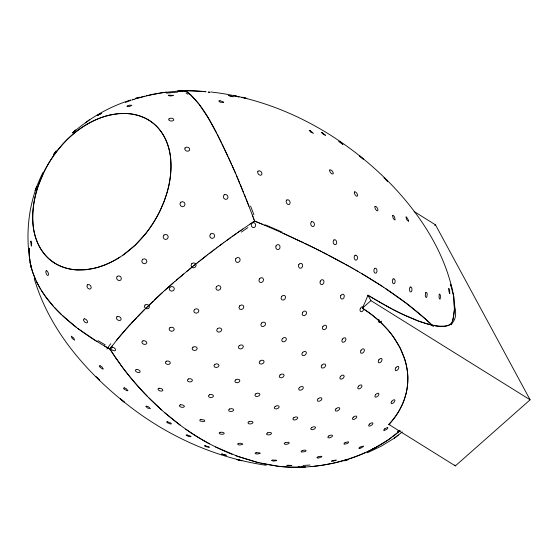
<?xml version="1.0" encoding="UTF-8"?>
<svg xmlns="http://www.w3.org/2000/svg" width="558" height="558" viewBox="0 0 558 558"><rect width="100%" height="100%" fill="white"/><g stroke="black" fill="none" stroke-linecap="round" stroke-linejoin="round"><path stroke-width="0.84" d="M29.274 248.415L29.546 258.124L31.122 267.435L30.125 262.379C38.132 301.062 72.449 327.1 104.632 346.106M29.288 248.226L29.246 254.023M452.81 320.452L454.484 308.63L453.759 296.716M454.428 309.816L453.773 296.779L450.571 284.175M454.358 310.904L453.459 317.516L451.541 324.77M378.896 319.336L378.519 321.241L379.182 322.552L380.486 322.51L381.672 321.129M452.636 321.115C451.415 326.074 444.865 326.395 440.597 326.36M367.931 295.315L391.549 308.769M365.302 301.718L367.98 295.182L370.205 296.556M365.037 302.331L362.351 308.225A239.884 153.227 -28.4 0 1 379.475 321.241M401.865 405.478C405.959 396.717 408.058 387.022 407.814 377.348M43.119 172.296C29.232 199.087 25.229 230.321 29.769 260L30.376 263.662M110.833 347.774L109.947 349.036L110.421 349.796M111.188 347.278L118.191 338.232M112.151 345.96L109.947 349.036L115.918 358.159M116.287 340.589L130.635 323.947M145.882 233.37L135.092 245.248L123.039 255.083M118.889 337.381L121.1 334.73M121.874 333.817L125.173 330.008M126.045 329.018L143.204 310.855L163.696 291.346M131.653 322.845L136.787 317.404M398.321 430.553L397.303 432.157L400.016 430.462M137.861 316.288L144.634 309.425M145.812 308.26L153.178 301.118M154.447 299.911L162.343 292.58M163.647 291.388L174.954 281.385M165.063 290.111L173.468 282.676M434.738 225.502L435.491 224.839L530.1 399.807L455.363 465.902L388.8 424.429C399.919 412.948 407.166 397.505 407.772 381.442A123.911 79.152 -28.4 0 0 407.765 375.98C406.245 347.216 385.955 322.922 362.351 308.225L370.93 300.636L530.1 399.807M74.612 130.97C79.027 127.175 69.22 135.727 73.642 131.925M174.905 281.434L188.513 269.981M176.349 280.193L183.659 273.999M397.289 433.043L399.905 430.818L388.507 439.662L375.234 447.76M186.623 271.537L195.6 264.234M189.601 269.089L192.594 266.654M193.71 265.754L197.197 262.951M396.403 433.768L392.783 436.593M197.1 263.027L198.948 261.556M198.599 261.835L207.736 254.678M200.106 260.642L206.104 255.941M73.307 132.351C90.04 117.815 109.521 106.627 130.691 99.987M367.401 452.754L381.281 446.135L394.346 438.163L402.304 431.955M85.402 122.913L89.378 119.837M394.346 438.163L398.321 435.087M207.604 254.783L215.032 249.112M209.097 253.632L212.075 251.351M213.03 250.619L216.56 247.954M451.164 323.849C456.053 320.257 456.179 313.345 455.091 307.932M216.504 248.003L218.324 246.636M217.969 246.901L222.321 243.672M219.427 245.813L220.877 244.739M221.847 244.013L223.751 242.611M223.612 242.723L225.369 241.433M225.174 241.572L230.754 237.527M391.855 437.277C379.028 446.707 364.562 453.814 349.454 458.774M226.59 240.54L227.992 239.521M228.878 238.88L236.104 233.718M232.114 236.557L233.46 235.595M234.116 235.127L241.168 230.175M237.401 232.805L238.678 231.912M451.017 323.954L449.476 324.868A162.399 42.736 48.5 0 1 444.077 326.277L438.016 326.172L430.344 324.77M239.312 231.465L242.751 229.08M242.381 229.338L249.928 224.19M249.566 224.435L254.608 221.101L255.522 221.47M250.842 223.584L251.707 223.005M252.516 222.468L253.276 221.972M253.974 221.512L254.608 221.101L264.353 225.111M119.879 257.189L116.678 259.135A89.022 64.407 -58 0 1 82.793 269.905A86.169 62.343 -58 0 1 75.818 269.807M374.209 448.311L366.899 451.924M365.832 452.412C337.736 465.009 306.084 469.759 275.526 465.93M125.411 102.407L127.475 101.612M127.001 101.793L130.509 100.503M131.646 100.105L135.796 98.738M132.853 99.694L134.032 99.303M348.332 459.136L336.99 462.31M136.382 98.557L144.599 96.22M136.577 98.494L137.993 98.062M138.705 97.852L153.115 94.267L166.34 92.112M136.85 98.048C131.395 99.498 143.72 96.164 138.265 97.615M146.349 95.781L161.674 92.747L177.953 91.073M335.846 462.582L333.544 463.112M332.394 463.363L321.931 465.267M320.418 465.491L314.112 466.258M312.543 466.411L310.178 466.621M177.472 91.1L191.715 90.766A347.376 223.284 -86.5 0 1 204.856 91.624L206.104 91.805M179.16 91.01L180.304 90.954M180.597 90.912L178.33 91.017L183.463 90.787L181.204 90.891M302.52 467.109L300.253 467.213L305.386 466.983L303.127 467.088M298.844 467.192L299.541 467.165L298.342 466.823M303.092 467.06L300.727 467.137M181.385 90.912L188.353 90.738M298.077 467.22L290.955 467.206A350.661 225.404 -86.5 0 1 282.348 466.704A343.156 220.577 -86.7 0 1 278.072 466.258L256.847 462.296L235.72 455.67M189.371 90.738L205.128 91.686M77.088 269.891L85.367 269.709L93.863 268.342A89.685 64.881 -58 0 0 115.227 259.958C128.619 252.481 139.981 241.691 148.951 229.31A89.803 64.972 -58 0 0 159.846 211.175L164.038 201.557L167.295 191.743A85.109 61.575 -58 0 0 170.762 172.129C172.289 153.555 167.009 132.448 150.779 121.477A84.223 60.934 -58 0 0 127.705 113.602A86.19 62.357 -58 0 0 120.828 113.511A89.036 64.414 -58 0 0 86.909 124.371C75.588 130.921 65.809 139.918 57.725 150.158A89.029 64.407 -58 0 0 37.909 186.735L36.416 191.659A85.123 61.582 -58 0 0 32.95 211.273C31.422 229.833 36.682 250.912 52.877 261.89M440.367 326.353L437.081 326.06M210.757 91.972C280.053 99.729 344.167 135.72 392.218 185.472C421.457 216.162 445.424 253.478 453.57 295.559M436.795 326.018L435.066 325.753M208.19 92.07L209.752 92.293M273.964 465.707L260.781 463.238M266.25 465.281C215.737 457.944 167.672 436.307 127.636 404.822C86.162 372.291 49.313 329.966 34.24 278.575M299.541 467.165L298.174 466.753M434.724 325.698L426.542 323.745M389.714 424.645L388.8 424.429A284.155 74.779 48.5 0 0 389.923 424.694M259.058 462.84L238.043 456.528L215.534 446.916M244.167 97.831L241.788 97.232L246.81 98.438L244.432 97.838M239.291 460.162L236.913 459.562L241.935 460.769L239.556 460.169M429.806 324.637L420.279 321.715M425.991 323.584L416.763 320.425L406.147 315.954M185.375 91.177L184.175 90.835L187.286 92.119L190.634 94.637L198.899 103.99M419.1 321.296L419.686 321.506M418.507 321.073L401.607 313.833M232.016 454.247C189.42 437.465 153.373 406.866 125.341 371.091A343.156 220.452 -86.7 0 1 120.57 364.723M256.527 221.875L257.615 222.321M258.786 222.795L260.035 223.312M261.353 223.856L262.741 224.435M264.185 225.041L281.211 232.393M280.876 232.247L283.178 233.272M283.087 233.23L315.012 248.331M405.506 315.661L396.968 311.559M301.16 241.586L303.357 242.632M304.766 243.309L308.853 245.29M400.951 313.519L392.232 309.132M309.85 245.785L321.199 251.449M316.233 248.945L327.393 254.629M396.299 311.224L385.313 305.393M322.503 252.111L348.387 265.943M328.662 255.292L344.544 263.808M209.599 443.875L205.867 441.845A435.135 279.718 -86.6 0 1 187.509 430.406L185.709 429.151M107.548 347.732L109.947 349.036L104.304 345.918M345.807 264.506L350.291 267.01M105.657 346.685L106.627 347.229M384.615 305.003L381.784 303.413M349.831 266.752L352.182 268.077M351.826 267.882L354.058 269.151M353.814 269.012L357.769 271.286M381.079 303.008L378.212 301.355M355.795 270.142L359.708 272.416M359.603 272.353L363.572 274.696A435.135 120.988 14.3 0 1 381.937 286.135L383.744 287.328M377.494 300.936L374.599 299.221M361.424 273.427L382.118 286.261M373.874 298.781L370.937 297.009M187.146 92.035C207.046 108.44 216.511 133.99 228.013 156.359M96.946 341.58L77.82 328.495M414.106 211.51L435.491 224.839M383.667 287.279L406.315 303.266L425.391 318.967M385.383 288.416C402.36 299.834 418.946 312.068 433.392 326.618M180.374 425.28L164.917 412.85M76.495 327.476L62.475 315.472M161.611 409.949L149 398M379.433 321.192L388.117 330.176A230.893 147.486 -28.4 0 1 393.341 336.851L399.967 347.69L404.794 359.415M61.268 314.321L54.391 307.27M97.085 377.438L97.936 378.282M147.493 396.48C133.801 382.488 121.456 367.15 110.944 350.626M53.303 306.07L46.244 297.512L41.055 290.014M99.191 379.649L99.694 380.333L96.116 376.608M199.45 104.73L207.848 117.417L216.532 132.888M40.281 288.758L36.186 281.183M367.98 295.182L370.93 300.636M454.861 464.974L455.363 465.902M217.229 134.22L221.442 142.562M222.154 144.013L235.511 173.175L249.007 206.279M228.571 157.579L231.417 163.857M232.121 165.44L235.629 173.44M35.6 279.921L32.643 272.36M236.32 175.052L239.724 183.115M240.393 184.726L242.367 189.518M242.89 190.808L243.7 192.803M244.278 194.247L245.513 197.344M246.099 198.815L254.608 221.101M252.328 215.011L253.095 217.041M253.653 218.527L253.995 219.454M450.648 284.385L451.847 288.137M32.245 271.111L30.62 264.897M454.456 305.059L454.91 307.005M29.769 260L29.302 255.201M401.76 405.478A67.365 43.029 -28.4 0 1 388.905 424.471M425.468 318.974A408.986 113.672 14.3 0 1 431.997 325.147M77.088 269.891A84.949 61.457 -58 0 1 61.694 266.605C43.566 259.861 33.424 240.582 32.88 221.972A84.425 61.08 -58 0 1 35.482 195.251A86.19 62.357 -58 0 1 37.923 186.735L43.866 172.227A89.789 64.958 -58 0 1 54.754 154.099C63.731 141.711 75.093 130.928 88.485 123.444A89.698 64.895 -58 0 1 109.849 115.067L118.345 113.692L126.624 113.511A84.949 61.457 -58 0 1 142.018 116.796C160.111 123.527 170.26 142.764 170.825 161.346A84.425 61.08 -58 0 1 168.167 188.402A86.169 62.343 -58 0 1 165.838 196.514A89.029 64.407 -58 0 1 145.861 233.356M186.044 92.956A164.247 25.054 67.5 0 1 187.976 94.309M250.57 206.062A164.247 24.224 69.2 0 1 253.862 214.725M166.486 93.172A168.084 152.278 -2.2 0 1 177.542 92.175M106.962 349.036A168.084 32.999 -37.1 0 1 110.728 343.749M241.377 232.072A168.851 31.666 -38.9 0 1 247.898 227.58M105.239 344.872A164.247 95.467 23 0 1 97.978 340.603M120.654 364.583A350.661 225.376 -86.7 0 1 116.015 358.006M208.594 92.126A401.307 257.956 -86.7 0 1 209.836 92.307M265.35 224.874A347.376 97.204 14.2 0 1 281.93 232.058M283.025 233.3A401.307 111.363 14.3 0 1 300.992 241.607M310.032 465.009A159.937 142.297 -2.3 0 1 303.022 465.449M404.745 359.436A145.966 93.242 -28.4 0 1 407.87 377.327M75.818 269.793A84.209 60.927 -58 0 1 52.87 261.904M30.662 241.726L31.367 246.113L31.673 243.525L30.969 240.958L30.662 241.726M168.907 118.973L168.9 120.096L170.295 120.94L172.276 121.009L173.678 120.263L173.684 119.14L172.289 118.296L170.309 118.226L168.907 118.973M275.917 246.064L275.847 248.045L276.991 249.461L278.665 249.482L279.907 248.108L279.97 246.127L278.833 244.711L277.152 244.683L275.917 246.064M184.963 148.065L184.886 149.656L186.205 150.967L188.158 151.225L189.587 150.29L189.664 148.7L188.339 147.389L186.393 147.124L184.963 148.065M329.764 169.974L329.687 171.167L330.643 172.806L332.073 173.929L333.133 173.887L333.21 172.694L332.254 171.062L330.824 169.932L329.764 169.974M392.539 215.416L393.195 218.387L394.304 219.719L395.148 219.824L394.492 216.853L393.383 215.521L392.539 215.416M298.711 264.736L298.544 266.703L299.562 268.119L301.18 268.161L302.443 266.801L302.61 264.834L301.592 263.418L299.974 263.376L298.711 264.736M71.333 336.251L72.198 338.434L74.605 340.199L73.74 338.015L71.333 336.251M375.032 206.425L374.885 207.646L375.625 209.424L376.817 210.715L377.766 210.764L377.912 209.536L377.173 207.757L375.98 206.467L375.032 206.425M320.243 281.127L319.999 283.073L320.92 284.475L322.475 284.51L323.745 283.157L323.989 281.211L323.061 279.809L321.513 279.774L320.243 281.127M354.463 191.91L354.302 193.138L355.111 194.881L356.409 196.109L357.434 196.102L357.594 194.875L356.785 193.131L355.488 191.903L354.463 191.91M448.813 288.528L448.911 291.402L449.769 293.578L449.671 290.711L448.813 288.528M340.75 295.635L340.45 297.567L341.287 298.942L342.765 298.962L344.021 297.609L344.328 295.677L343.491 294.303L342.012 294.282L340.75 295.635M235.755 258.752L235.434 260.691L236.494 262.197L238.308 262.399L239.814 261.172L240.135 259.24L239.082 257.726L237.262 257.524L235.755 258.752M257.922 171.236L257.656 172.813L258.64 174.494L260.314 175.296L261.688 174.752L261.96 173.175L260.97 171.494L259.296 170.692L257.922 171.236M360.308 308.386L359.966 310.297L360.705 311.65L362.107 311.636L363.342 310.276L363.683 308.358L362.944 307.012L361.542 307.026L360.308 308.386M372.172 449.225L373.323 449.099L376.448 447.139L372.172 449.225M259.337 278.909L258.926 280.814L259.868 282.292L261.611 282.488L263.139 281.281L263.55 279.384L262.602 277.905L260.858 277.71L259.337 278.909M281.525 296.563L281.051 298.425L281.909 299.862L283.59 300.03L285.11 298.83L285.584 296.968L284.726 295.531L283.046 295.363L281.525 296.563M439.251 294.206L439.02 297.533L439.565 298.969L440.213 299.018L440.443 295.691L439.892 294.261L439.251 294.206M302.666 312.306L302.143 314.14L302.924 315.535L304.549 315.668L306.07 314.468L306.586 312.633L305.805 311.245L304.18 311.106L302.666 312.306M322.929 326.444L322.371 328.25L323.082 329.59L324.644 329.68L326.151 328.474L326.709 326.667L325.998 325.328L324.435 325.23L322.929 326.444M87.383 284.845L86.895 286.324L87.683 288.081L89.287 289.086L90.766 288.744L91.254 287.265L90.466 285.508L88.862 284.503L87.383 284.845M342.382 339.069L341.789 340.854L342.431 342.145L343.93 342.187L345.409 340.959L346.002 339.18L345.36 337.89L343.861 337.848L342.382 339.069M35.524 189.643L35.112 190.85L36.786 186.219L35.524 189.643M361.019 350.201L360.405 351.965L360.977 353.2L362.407 353.193L363.851 351.938L364.472 350.18L363.893 348.938L362.47 348.945L361.019 350.201M378.854 359.819L378.219 361.563L378.722 362.756L380.068 362.693L381.463 361.403L382.104 359.659L381.602 358.466L380.256 358.536L378.854 359.819M395.831 367.82L395.176 369.556L395.594 370.693L396.843 370.568L398.182 369.25L398.837 367.506L398.419 366.369L397.177 366.494L395.831 367.82M210.415 234.109L209.717 235.957L210.471 237.757L212.242 238.461L213.986 237.652L214.684 235.804L213.93 234.004L212.159 233.3L210.415 234.109M425.761 292.545L425.273 295.928L425.914 297.323L426.751 297.316L427.24 293.94L426.605 292.545L425.761 292.545M216.63 286.407L215.89 288.172L216.616 289.804L218.38 290.348L220.152 289.469L220.884 287.705L220.159 286.073L218.394 285.529L216.63 286.407M239.682 305.868L238.95 307.604L239.654 309.139L241.377 309.571L243.121 308.644L243.853 306.907L243.149 305.372L241.419 304.94L239.682 305.868M282.404 338.566L281.699 340.247L282.376 341.601L284.043 341.831L285.717 340.799L286.428 339.118L285.752 337.764L284.085 337.534L282.404 338.566M191.819 263.634L191.059 265.434L191.792 267.177L193.584 267.847L195.398 267.052L196.158 265.259L195.426 263.516L193.633 262.839L191.819 263.634M261.528 323.075L260.795 324.777L261.472 326.228L263.16 326.57L264.876 325.607L265.608 323.898L264.931 322.447L263.243 322.106L261.528 323.075M117.222 276.343L116.517 277.933L117.243 279.704L118.987 280.611L120.716 280.137L121.428 278.547L120.695 276.775L118.959 275.861L117.222 276.343M302.527 352.503L301.794 354.149L302.422 355.439L304.04 355.613L305.707 354.567L306.44 352.914L305.812 351.624L304.194 351.456L302.527 352.503M163.933 235.037L163.096 236.829L163.78 238.678L165.573 239.508L167.428 238.824L168.265 237.038L167.581 235.183L165.789 234.353L163.933 235.037M321.91 365.065L321.157 366.69L321.729 367.917L323.298 368.022L324.944 366.955L325.705 365.337L325.126 364.109L323.556 363.997L321.91 365.065M142.555 259.386L141.753 261.109L142.45 262.916L144.236 263.76L146.07 263.139L146.88 261.423L146.182 259.616L144.396 258.772L142.555 259.386M410.193 287.077L409.516 288.493L409.551 290.474L410.276 291.855L411.267 291.827L411.944 290.411L411.909 288.437L411.183 287.056L410.193 287.077M170.002 287.147L169.207 288.807L169.918 290.488L171.731 291.192L173.573 290.523L174.368 288.856L173.657 287.182L171.843 286.47L170.002 287.147M340.575 376.294L339.794 377.892L340.317 379.049L341.831 379.098L343.449 377.996L344.23 376.399L343.707 375.241L342.194 375.192L340.575 376.294M116.999 316.721L116.35 318.032L117.124 319.608L118.875 320.536L120.563 320.264L121.212 318.96L120.437 317.383L118.694 316.456L116.999 316.721M180.799 202.226L179.941 203.956L180.576 205.818L182.333 206.718L184.189 206.132L185.047 204.395L184.412 202.54L182.654 201.64L180.799 202.226M286.805 199.966L286.087 201.403L286.575 203.293L287.977 204.521L289.483 204.368L290.202 202.924L289.714 201.033L288.305 199.813L286.805 199.966M375.59 394.59L374.816 396.145L375.262 397.129L376.657 396.968L378.191 395.762L378.966 394.206L378.526 393.223L377.124 393.383L375.59 394.59M194.568 309.46L193.766 311.071L194.456 312.633L196.249 313.219L198.083 312.494L198.892 310.883L198.195 309.327L196.402 308.734L194.568 309.46M358.508 386.15L357.706 387.726L358.166 388.821L359.617 388.8L361.207 387.664L362.002 386.087L361.542 384.992L360.091 385.013L358.508 386.15M53.352 154.852L56.149 151.023L53.352 154.852M391.793 401.279L391.012 402.806L391.395 403.685L392.706 403.406L394.185 402.13L394.959 400.602L394.583 399.723L393.271 400.002L391.793 401.279M145.115 304.947L144.341 306.433L145.066 308.044L146.866 308.846L148.686 308.365L149.46 306.872L148.735 305.261L146.935 304.459L145.115 304.947M217.474 328.641L216.657 330.217L217.32 331.675L219.078 332.163L220.898 331.396L221.721 329.827L221.059 328.369L219.294 327.881L217.474 328.641M393.132 278.895L392.372 280.318L392.413 282.299L393.23 283.673L394.339 283.638L395.106 282.215L395.064 280.242L394.248 278.861L393.132 278.895M239.222 345.66L238.392 347.202L239.019 348.569L240.749 348.98L242.556 348.178L243.386 346.644L242.758 345.269L241.028 344.865L239.222 345.66M311.455 221.798L310.653 223.235L310.966 225.174L312.222 226.485L313.68 226.395L314.482 224.958L314.168 223.019L312.912 221.707L311.455 221.798M260.063 360.984L259.212 362.491L259.812 363.788L261.507 364.116L263.299 363.286L264.143 361.779L263.55 360.482L261.855 360.154L260.063 360.984M374.753 268.307L373.93 269.73L374 271.711L374.913 273.085L376.141 273.043L376.964 271.62L376.894 269.647L375.98 268.272L374.753 268.307M169.918 327.713L169.095 329.129L169.792 330.615L171.585 331.299L173.44 330.782L174.263 329.359L173.573 327.874L171.773 327.19L169.918 327.713M280.123 374.864L279.265 376.336L279.823 377.557L281.483 377.815L283.262 376.95L284.12 375.478L283.562 374.258L281.902 374L280.123 374.864M333.991 239.891L333.147 241.321L333.349 243.281L334.486 244.634L335.881 244.571L336.725 243.142L336.523 241.175L335.386 239.828L333.991 239.891M355.028 255.292L354.184 256.722L354.309 258.696L355.327 260.063L356.653 260.014L357.497 258.591L357.378 256.617L356.353 255.25L355.028 255.292M299.472 387.412L298.593 388.856L299.123 390.007L300.741 390.195L302.506 389.303L303.385 387.859L302.854 386.708L301.236 386.52L299.472 387.412M192.97 347.174L192.112 348.548L192.761 349.929L194.547 350.515L196.409 349.957L197.267 348.583L196.618 347.195L194.84 346.616L192.97 347.174M318.13 398.677L317.237 400.093L317.718 401.174L319.302 401.279L321.045 400.358L321.938 398.942L321.457 397.868L319.88 397.756L318.13 398.677M336.083 408.63L335.17 410.011L335.609 411.009L337.137 411.044L338.866 410.088L339.78 408.707L339.341 407.71L337.813 407.675L336.083 408.63M214.823 364.381L213.93 365.713L214.544 367.011L216.295 367.513L218.164 366.913L219.05 365.581L218.443 364.283L216.692 363.788L214.823 364.381M46.342 270.658L45.791 271.474L46.035 273.239L46.928 274.927L47.96 275.54L48.511 274.724L48.267 272.953L47.367 271.272L46.342 270.658M224.309 194.721L223.291 196.214L223.667 198.118L225.209 199.325L227.008 199.129L228.02 197.644L227.65 195.732L226.109 194.526L224.309 194.721M353.27 417.161L352.328 418.5L352.712 419.407L354.184 419.344L355.892 418.354L356.827 417.007L356.45 416.101L354.972 416.163L353.27 417.161M235.769 379.803L234.82 381.1L235.357 382.335L237.059 382.774L238.936 382.174L239.884 380.877L239.354 379.649L237.645 379.203L235.769 379.803M369.563 424.024L368.601 425.322L368.908 426.124L370.31 425.949L371.984 424.91L372.953 423.613L372.639 422.818L371.244 422.985L369.563 424.024M255.857 393.781L254.901 395.05L255.418 396.201L257.099 396.55L258.961 395.901L259.916 394.632L259.4 393.481L257.719 393.132L255.857 393.781M275.206 406.377L274.236 407.612L274.724 408.679L276.384 408.951L278.233 408.261L279.202 407.026L278.714 405.959L277.054 405.687L275.206 406.377M293.829 417.628L292.852 418.835L293.313 419.811L294.938 419.993L296.779 419.274L297.756 418.075L297.295 417.098L295.67 416.91L293.829 417.628M384.741 428.795L383.737 430.037L383.939 430.692L386.875 429.283L387.887 428.042L387.677 427.386L384.741 428.795M252.495 222.747L251.309 224.163L251.393 226.136L252.69 227.511L254.441 227.49L255.627 226.074L255.543 224.1L254.246 222.719L252.495 222.747M311.72 427.526L310.722 428.677L311.148 429.555L312.745 429.653L314.572 428.907L315.57 427.749L315.144 426.87L313.554 426.772L311.72 427.526M188.367 378.938L187.349 379.998L187.816 381.233L189.511 381.93L191.429 381.679L192.454 380.626L191.98 379.384L190.292 378.687L188.367 378.938M166.319 361.172L165.28 362.233L165.733 363.572L167.407 364.409L169.318 364.248L170.357 363.188L169.904 361.849L168.237 361.012L166.319 361.172M209.41 394.778L208.392 395.824L208.873 396.968L210.568 397.554L212.486 397.226L213.505 396.18L213.023 395.036L211.329 394.457L209.41 394.778M328.878 435.896L327.811 436.991L328.132 437.786L329.652 437.821L331.487 437.067L332.554 435.972L332.233 435.177L330.713 435.149L328.878 435.896M229.589 408.986L228.571 410.011L229.045 411.065L230.74 411.546L232.651 411.155L233.669 410.137L233.195 409.077L231.507 408.602L229.589 408.986M142.939 340.833L141.878 341.88L142.276 343.337L143.894 344.349L145.791 344.321L146.859 343.275L146.461 341.817L144.836 340.805L142.939 340.833M248.959 421.688L247.94 422.671L248.401 423.634L250.082 424.01L251.993 423.578L253.018 422.587L252.551 421.632L250.87 421.255L248.959 421.688M345.081 442.585L343.965 443.61L344.202 444.28L347.474 443.436L348.597 442.41L348.359 441.741L345.081 442.585M267.526 432.882L266.494 433.824L266.947 434.682L268.607 434.954L270.511 434.487L271.544 433.552L271.09 432.694L269.43 432.415L267.526 432.882M285.271 442.578L284.238 443.45L284.664 444.196L286.31 444.37L288.214 443.875L289.253 443.003L288.821 442.257L285.271 442.578M127.775 105.825L126.889 106.536L129.135 106.676L131.841 105.309L129.596 105.169L127.775 105.825M360.119 447.091L358.927 448.025L359.045 448.534L360.412 448.332L363.404 446.588L363.279 446.079L360.119 447.091M302.15 450.669L301.097 451.464L301.508 452.071L305.031 451.631L306.084 450.836L305.672 450.222L304.04 450.153L302.15 450.669M98.201 114.913L97.245 115.625L101.696 113.323L98.201 114.913M180.394 404.801L179.348 405.499L179.781 406.524L181.434 407.277L183.338 407.319L184.384 406.629L183.952 405.603L182.299 404.85L180.394 404.801M200.761 419.435L199.722 420.118L200.176 421.046L203.761 421.653L204.8 420.969L204.347 420.041L200.761 419.435M159.023 388.27L157.97 388.961L158.374 390.077L159.993 390.963L161.876 391.109L162.929 390.426L162.524 389.31L160.906 388.417L159.023 388.27M317.997 456.883L316.937 457.574L317.321 458.02L318.925 457.965L321.882 456.744L321.492 456.298L319.887 456.353L317.997 456.883M220.18 432.31L219.148 432.952L219.608 433.768L221.296 434.284L223.214 434.194L224.246 433.552L223.786 432.736L222.105 432.22L220.18 432.31M168.886 95.174L168.223 95.578L170.936 96.011L173.385 95.376L168.886 95.174M136.438 369.41L135.378 370.066L135.72 371.272L137.275 372.325L139.13 372.605L140.191 371.949L139.842 370.742L138.293 369.696L136.438 369.41M238.636 443.38L237.603 443.959L238.071 444.656L239.759 445.061L242.709 444.349L242.249 443.652L240.561 443.254L238.636 443.38M112.151 347.229L111.063 347.822L111.314 349.127L112.751 350.382L114.529 350.849L115.618 350.257L115.367 348.952L113.937 347.697L112.151 347.229M332.477 460.636L331.396 461.173L333.342 461.173L336.307 460.106L332.477 460.636M256.129 452.678L255.104 453.18L255.578 453.745L257.266 454.045L260.216 453.396L259.742 452.831L256.129 452.678M272.604 460.099L271.586 460.496L273.762 461.103L276.698 460.559L276.217 460.148L272.604 460.099M84.69 318.792L83.581 319.176L83.616 320.543L84.774 322.085L86.378 322.908L87.487 322.524L87.446 321.157L86.288 319.608L84.69 318.792M344.977 460.476L343.777 460.824L348.548 459.513L344.977 460.476M287.809 465.246L286.812 465.491L291.932 465.421L287.809 465.246M167.553 421.771L166.605 421.932L167.065 422.65L170.462 424.003L171.404 423.843L170.943 423.124L167.553 421.771M146.719 406.189L145.771 406.35L147.724 408.142L150.43 408.575L148.477 406.782L146.719 406.189M219.998 100.74L218.848 100.9L219.113 101.535L220.633 102.274L223.681 102.526L223.416 101.891L219.998 100.74M187.097 434.961L186.163 435.087L188.304 436.426L191.059 436.726L190.557 436.119L187.097 434.961M124.448 387.908L123.499 388.019L123.862 388.898L127.015 390.746L127.956 390.635L126.143 388.626L124.448 387.908M205.337 445.73L204.423 445.786L206.641 446.874L209.383 447.209L205.337 445.73M229.045 95.523L228.313 95.544L233.335 96.771L229.045 95.523M100.175 365.818L99.247 365.832L99.526 366.759L102.435 368.971L103.363 368.957L101.765 366.725L100.175 365.818M222.272 454.086L221.393 454.045L226.395 455.328L222.272 454.086M310.039 130.398L309.209 130.321L311.001 132.33L313.415 133.32L310.039 130.398M234.688 95.781L234.004 95.711L239.026 96.911L234.688 95.781M322.043 132.553L321.303 132.358L323.249 134.185L325.53 135.329L322.043 132.553M406.622 217.153L405.917 216.957L406.803 219.789L408.568 221.352L408.491 220.264L406.622 217.153M339.459 141.62L338.797 141.32L342.933 144.424L339.459 141.62M359.938 156.163L359.345 155.787L363.286 159.128L359.938 156.163M121.03 399.249L120.437 398.872L124.371 402.213L121.03 399.249M384.574 178.079L384.023 177.667L387.608 181.392L384.574 178.079"/></g></svg>
